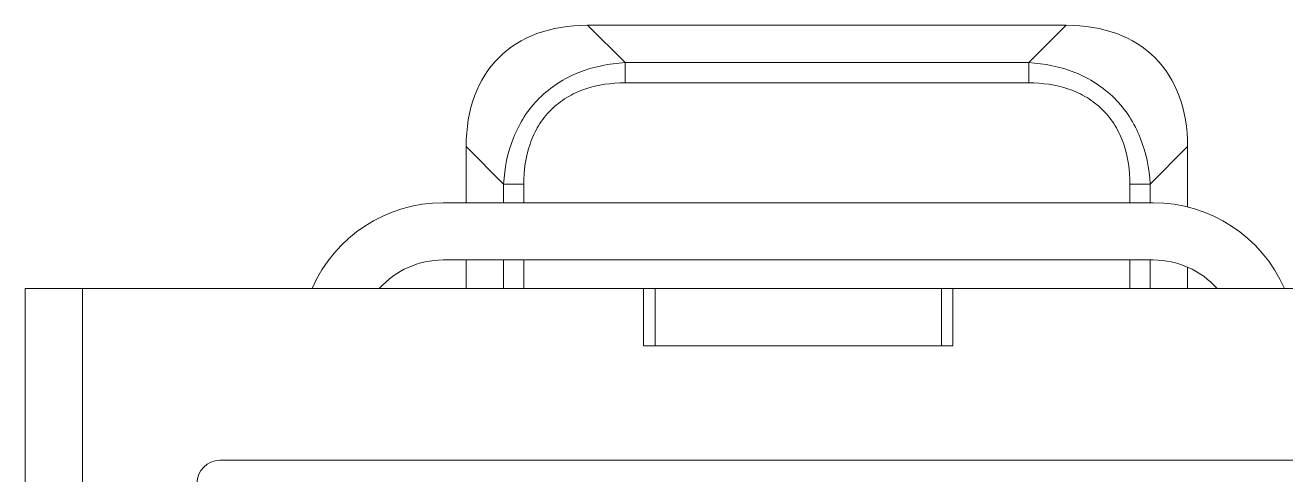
# Model space of a CAD drawing. Header units: millimetres. Extents: x 0 to 900, y 0 to 297.
# Drawn here: x 706.251 to 709.003, y 152.024 to 153.005 of the extents above; entities that cross this region are included whole.
import ezdxf

# ---------------------------------------------------------------- set-up
doc = ezdxf.new("R2010")
doc.units = ezdxf.units.MM

# ---------------------------------------------------------------- blocks, each defined once
blk = doc.blocks.new('DVS-005R00')
at = {"color": 7, "linetype": 'Continuous', "lineweight": 0}
for p, q in [((10.475, 118.946), (9.821, 119.6)), ((9.821, 119.6), (18.179, 119.6)), ((18.179, 119.6), (17.525, 118.946)), ((10.475, 118.946), (10.475, 118.593)), ((10.475, 118.946), (17.525, 118.946)), ((17.525, 118.593), (17.525, 118.946)), ((17.525, 118.593), (10.475, 118.593)), ((7.7, 117.479), (8.354, 116.825)), ((7.7, 116.5), (7.7, 117.479)), ((19.646, 116.825), (20.3, 117.479)), ((20.3, 117.479), (20.3, 116.421)), ((8.707, 116.825), (8.354, 116.825)), ((8.354, 116.5), (8.354, 116.825)), ((8.707, 116.825), (8.707, 116.5)), ((19.646, 116.825), (19.293, 116.825)), ((19.293, 116.5), (19.293, 116.825)), ((19.646, 116.825), (19.646, 116.5)), ((19.7, 116.5), (7.3, 116.5)), ((19.7, 115.5), (7.3, 115.5)), ((7.7, 115), (7.7, 115.5)), ((8.354, 115), (8.354, 115.5)), ((8.707, 115.5), (8.707, 115)), ((19.293, 115), (19.293, 115.5)), ((19.646, 115.5), (19.646, 115)), ((20.3, 115.37), (20.3, 115)), ((1, 115), (0, 115)), ((0, 0), (0, 115)), ((1, 115), (10.8, 115)), ((1, 115), (1, 0)), ((10.8, 114), (10.8, 115)), ((11, 115), (10.8, 115)), ((16, 115), (11, 115)), ((11, 114), (11, 115)), ((16.2, 115), (16, 115)), ((16, 114), (16, 115)), ((16.2, 114), (16.2, 115)), ((16.2, 115), (27, 115)), ((10.8, 114), (11, 114)), ((11, 114), (16, 114)), ((16, 114), (11, 114)), ((16, 114), (16.2, 114)), ((3.4, 112), (24.6, 112))]:
    blk.add_line(p, q, dxfattribs=at)
for centre, radius, start, end in [((7.3, 114), 2.5, 90, 156.4218), ((19.7, 114), 2.5, 23.5782, 90), ((7.3, 114), 1.5, 90, 138.0647), ((19.7, 114), 1.5, 41.9354, 90), ((3.4, 111.6), 0.4, 90, 180)]:
    blk.add_arc(centre, radius, start, end, dxfattribs=at)
for centre, major_axis in [((11.943, 115.357), (-3.674, 3.674)), ((16.057, 115.357), (3.674, 3.674))]:
    blk.add_ellipse(centre, major_axis=major_axis, ratio=0.57735, start_param=-0.523599, end_param=0.523599, dxfattribs=at)
for points, knots in [([(8.354, 116.825), (8.37, 117.1), (8.452, 117.515), (8.704, 118.009), (8.966, 118.334), (9.291, 118.596), (9.785, 118.848), (10.2, 118.93), (10.475, 118.946)], [0, 0, 0, 0, 0.249553, 0.374772, 0.5, 0.625227, 0.750447, 1, 1, 1, 1]), ([(17.525, 118.946), (17.8, 118.93), (18.215, 118.848), (18.709, 118.596), (19.034, 118.334), (19.296, 118.009), (19.548, 117.515), (19.63, 117.1), (19.646, 116.825)], [0, 0, 0, 0, 0.249553, 0.374772, 0.5, 0.625227, 0.750447, 1, 1, 1, 1]), ([(8.707, 116.825), (8.707, 117.061), (8.755, 117.42), (8.953, 117.85), (9.171, 118.129), (9.45, 118.347), (9.88, 118.545), (10.239, 118.593), (10.475, 118.593)], [0, 0, 0, 0, 0.251202, 0.37589, 0.500001, 0.624112, 0.748806, 1, 1, 1, 1]), ([(17.525, 118.593), (17.761, 118.593), (18.12, 118.545), (18.55, 118.347), (18.829, 118.129), (19.047, 117.85), (19.245, 117.42), (19.293, 117.061), (19.293, 116.825)], [0, 0, 0, 0, 0.251202, 0.37589, 0.500001, 0.624112, 0.748806, 1, 1, 1, 1])]:
    blk.add_open_spline(points, degree=3, knots=knots, dxfattribs=at)

msp = doc.modelspace()

# ---------------------------------------------------------------- block references
at = {"xscale": 0.125, "yscale": 0.125, "zscale": 0.125}
msp.add_blockref('DVS-005R00', (706.2510115, 138.05542821), dxfattribs=at)

doc.saveas('drawing.dxf')
